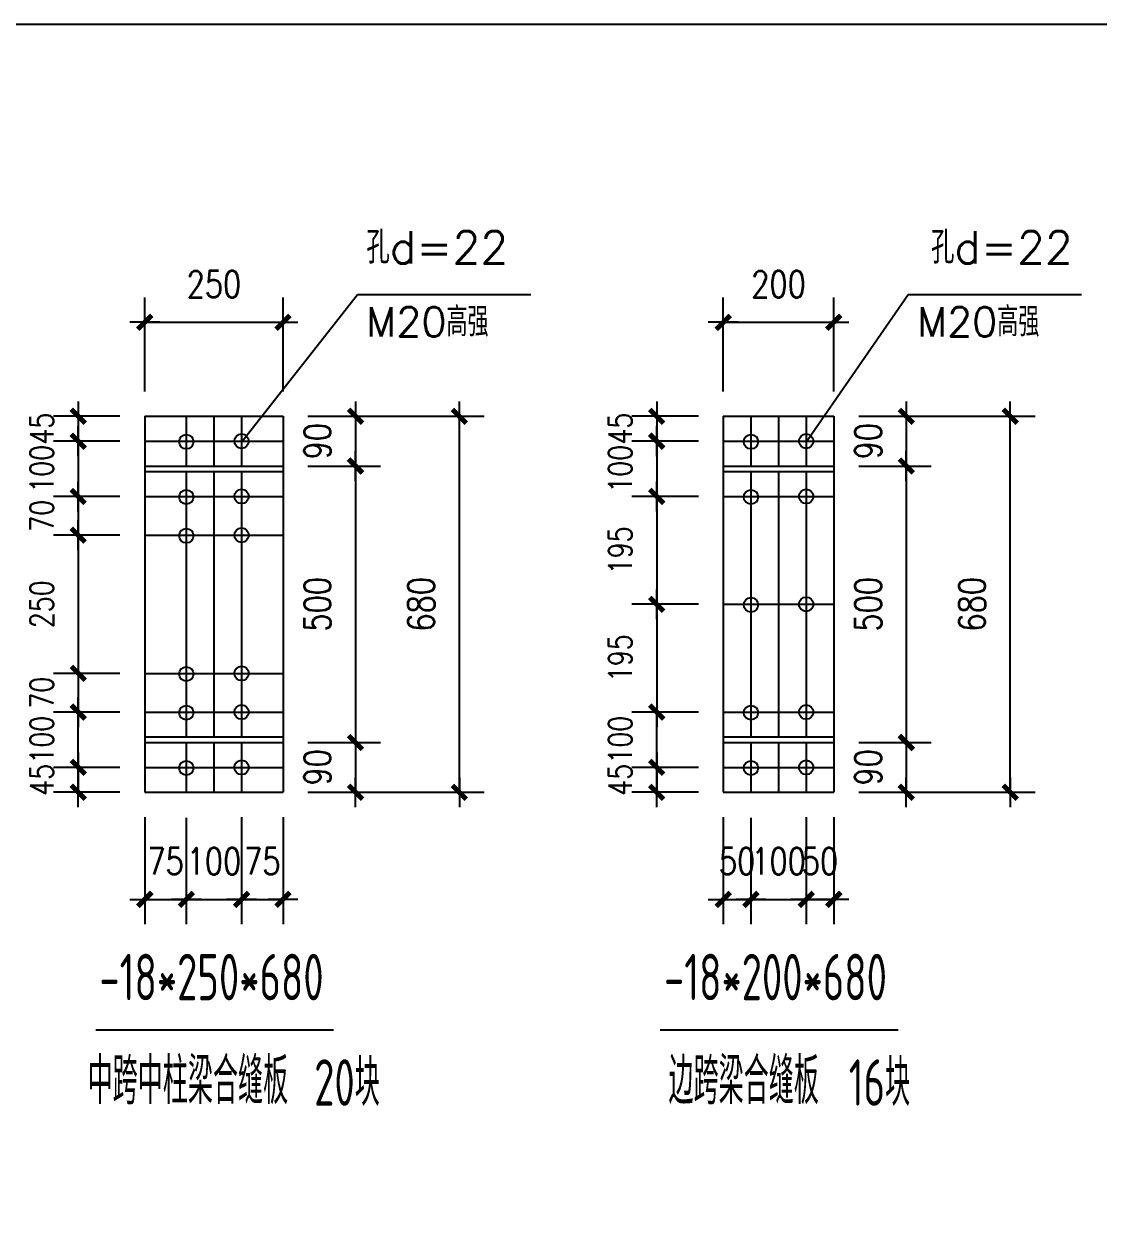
# Model space of a CAD drawing. Header units: millimetres. Extents: x 2451220 to 4527627, y -5186613 to -1639140.
# Drawn here: x 2464680 to 2468568, y -1681099 to -1676748 of the extents above; entities that cross this region are included whole.
import ezdxf

# ---------------------------------------------------------------- set-up
doc = ezdxf.new("R2010")
doc.units = ezdxf.units.MM
doc.header["$LTSCALE"] = 1000
doc.header["$PDMODE"] = 34
doc.linetypes.add('CENTER', pattern=[50.8, 31.75, -6.35, 6.35, -6.35])
doc.layers.add('轴线层', color=1, linetype='CENTER', lineweight=15)
doc.layers.add('钢架', color=7, linetype='Continuous', lineweight=25)
doc.styles.add('DIM_FONT', font='simplex.shx', dxfattribs={"width": 0.8, "bigfont": 'hztxt.shx'})
doc.styles.add('hz', font='gbenor.shx', dxfattribs={"width": 0.75, "height": 100, "bigfont": 'gbcbig.shx'})
doc.styles.get("Standard").update_dxf_attribs({"font": 'txt', "bigfont": 'gbcbig.shx'})
doc.dimstyles.new('WGH(2)', dxfattribs={"dimscale": 1.2, "dimtxt": 100, "dimasz": 0.5, "dimexe": 75, "dimexo": 75, "dimgap": 75, "dimtad": 1, "dimdec": 0, "dimlfac": 0.5, "dimzin": 0, "dimdsep": 46, "dimtxsty": 'DIM_FONT', "dimblk1": '_DIMX', "dimblk2": '_DIMX', "dimsah": 1, "dimcen": 0.09, "dimclrd": 3, "dimclre": 3, "dimclrt": 7, "dimadec": 0, "dimazin": 0, "dimtfac": 1, "dimtdec": 0, "dimtix": 1, "dimtmove": 2, "dimatfit": 3, "dimldrblk": '_DIMX', "dimfxl": 1, "dimtolj": 1, "dimtzin": 0, "dimarcsym": 0})

# ---------------------------------------------------------------- blocks, each defined once
blk = doc.blocks.new('_DIMX')
blk.add_line((-150, 0), (150, 0))
at = {"const_width": 50}
blk.add_lwpolyline([(-70, -70), (70, 70)], dxfattribs=at)
blk = doc.blocks.new('*D1655')
at = {"color": 3, "lineweight": -2}
for p, q in [((2465026.4, -1678166.9), (2464785.6, -1678166.9)), ((2464875.6, -1678166.5), (2464875.6, -1678166.1)), ((2464875.6, -1678166.9), (2464875.6, -1678256.9)), ((2465026.4, -1678256.9), (2464785.6, -1678256.9)), ((2464875.6, -1678257.2), (2464875.6, -1678257.6))]:
    blk.add_line(p, q, dxfattribs=at)
at = {"layer": 'Defpoints', "color": 0}
for p in [(2465116.4, -1678166.9), (2464875.6, -1678256.9), (2465116.4, -1678256.9)]:
    blk.add_point(p, dxfattribs=at)
at = {"color": 3, "lineweight": -2, "xscale": 0.36, "yscale": 0.36, "zscale": 0.36}
for p, rotation in [((2464875.6, -1678166.9), 270), ((2464875.6, -1678256.9), 90)]:
    blk.add_blockref('_DIMX', p, dxfattribs=dict(at, rotation=rotation))
at = {"color": 7, "insert": (2464743.6, -1678211.9), "char_height": 84, "attachment_point": 5, "rotation": 90, "style": 'DIM_FONT'}
blk.add_mtext('\\A1;45', dxfattribs=at)
blk = doc.blocks.new('*D1656')
at = {"color": 3, "lineweight": -2}
for p, q in [((2464936.4, -1678256.9), (2464785.6, -1678256.9)), ((2464875.6, -1678256.5), (2464875.6, -1678256.1)), ((2464875.6, -1678256.9), (2464875.6, -1678456.9)), ((2465026.4, -1678456.9), (2464785.6, -1678456.9)), ((2464875.6, -1678457.2), (2464875.6, -1678457.6))]:
    blk.add_line(p, q, dxfattribs=at)
at = {"layer": 'Defpoints', "color": 0}
for p in [(2465026.4, -1678256.9), (2464875.6, -1678456.9), (2465116.4, -1678456.9)]:
    blk.add_point(p, dxfattribs=at)
at = {"color": 3, "lineweight": -2, "xscale": 0.36, "yscale": 0.36, "zscale": 0.36}
for p, rotation in [((2464875.6, -1678256.9), 270), ((2464875.6, -1678456.9), 90)]:
    blk.add_blockref('_DIMX', p, dxfattribs=dict(at, rotation=rotation))
at = {"color": 7, "insert": (2464743.6, -1678356.9), "char_height": 84, "attachment_point": 5, "rotation": 90, "style": 'DIM_FONT'}
blk.add_mtext('\\A1;100', dxfattribs=at)
blk = doc.blocks.new('*D1657')
at = {"color": 3, "lineweight": -2}
for p, q in [((2465026.4, -1678456.9), (2464785.6, -1678456.9)), ((2464875.6, -1678456.5), (2464875.6, -1678456.1)), ((2464875.6, -1678456.9), (2464875.6, -1678596.9)), ((2465026.4, -1678596.9), (2464785.6, -1678596.9)), ((2464875.6, -1678597.2), (2464875.6, -1678597.6))]:
    blk.add_line(p, q, dxfattribs=at)
at = {"layer": 'Defpoints', "color": 0}
for p in [(2465116.4, -1678456.9), (2464875.6, -1678596.9), (2465116.4, -1678596.9)]:
    blk.add_point(p, dxfattribs=at)
at = {"color": 3, "lineweight": -2, "xscale": 0.36, "yscale": 0.36, "zscale": 0.36}
for p, rotation in [((2464875.6, -1678456.9), 270), ((2464875.6, -1678596.9), 90)]:
    blk.add_blockref('_DIMX', p, dxfattribs=dict(at, rotation=rotation))
at = {"color": 7, "insert": (2464743.6, -1678526.9), "char_height": 84, "attachment_point": 5, "rotation": 90, "style": 'DIM_FONT'}
blk.add_mtext('\\A1;70', dxfattribs=at)
blk = doc.blocks.new('*D1658')
at = {"color": 3, "lineweight": -2}
for p, q in [((2465026.4, -1679436.9), (2464785.6, -1679436.9)), ((2464875.6, -1679436.5), (2464875.6, -1679436.1)), ((2464875.6, -1679436.9), (2464875.6, -1679526.9)), ((2465026.4, -1679526.9), (2464785.6, -1679526.9)), ((2464875.6, -1679527.2), (2464875.6, -1679527.6))]:
    blk.add_line(p, q, dxfattribs=at)
at = {"layer": 'Defpoints', "color": 0}
for p in [(2465116.4, -1679436.9), (2464875.6, -1679526.9), (2465116.4, -1679526.9)]:
    blk.add_point(p, dxfattribs=at)
at = {"color": 3, "lineweight": -2, "xscale": 0.36, "yscale": 0.36, "zscale": 0.36}
for p, rotation in [((2464875.6, -1679436.9), 270), ((2464875.6, -1679526.9), 90)]:
    blk.add_blockref('_DIMX', p, dxfattribs=dict(at, rotation=rotation))
at = {"color": 7, "insert": (2464743.6, -1679481.9), "char_height": 84, "attachment_point": 5, "rotation": 90, "style": 'DIM_FONT'}
blk.add_mtext('\\A1;45', dxfattribs=at)
blk = doc.blocks.new('*D1659')
at = {"color": 3, "lineweight": -2}
for p, q in [((2465116.4, -1678076.9), (2465116.4, -1677737)), ((2465616.4, -1678076.9), (2465616.4, -1677737)), ((2465116.8, -1677827), (2465616, -1677827))]:
    blk.add_line(p, q, dxfattribs=at)
at = {"layer": 'Defpoints', "color": 0}
for p in [(2465616.4, -1677827), (2465116.4, -1678166.9), (2465616.4, -1678166.9)]:
    blk.add_point(p, dxfattribs=at)
at = {"color": 3, "lineweight": -2, "xscale": 0.36, "yscale": 0.36, "zscale": 0.36, "rotation": 180}
blk.add_blockref('_DIMX', (2465116.4, -1677827), dxfattribs=at)
at = {"color": 3, "lineweight": -2, "xscale": 0.36, "yscale": 0.36, "zscale": 0.36}
blk.add_blockref('_DIMX', (2465616.4, -1677827), dxfattribs=at)
at = {"color": 7, "insert": (2465366.4, -1677689), "char_height": 96, "attachment_point": 5, "style": 'DIM_FONT'}
blk.add_mtext('\\A1;250', dxfattribs=at)
blk = doc.blocks.new('*D358')
at = {"color": 3, "lineweight": -2}
for p, q in [((2465706.4, -1678166.9), (2465968.8, -1678166.9)), ((2465878.8, -1678166.5), (2465878.8, -1678166.1)), ((2465878.8, -1678166.9), (2465878.8, -1678346.9)), ((2465706.4, -1678346.9), (2465968.8, -1678346.9)), ((2465878.8, -1678347.2), (2465878.8, -1678347.6))]:
    blk.add_line(p, q, dxfattribs=at)
at = {"layer": 'Defpoints', "color": 0}
for p in [(2465616.4, -1678166.9), (2465616.4, -1678346.9), (2465878.8, -1678346.9)]:
    blk.add_point(p, dxfattribs=at)
at = {"color": 3, "lineweight": -2, "xscale": 0.36, "yscale": 0.36, "zscale": 0.36}
for p, rotation in [((2465878.8, -1678166.9), 270), ((2465878.8, -1678346.9), 90)]:
    blk.add_blockref('_DIMX', p, dxfattribs=dict(at, rotation=rotation))
at = {"color": 7, "insert": (2465740.8, -1678256.9), "char_height": 96, "attachment_point": 5, "rotation": 90, "style": 'DIM_FONT'}
blk.add_mtext('\\A1;90', dxfattribs=at)
blk = doc.blocks.new('*D1660')
at = {"color": 3, "lineweight": -2}
for p, q in [((2465706.4, -1678346.9), (2465968.8, -1678346.9)), ((2465878.8, -1678347.2), (2465878.8, -1679346.5)), ((2465706.4, -1679346.9), (2465968.8, -1679346.9))]:
    blk.add_line(p, q, dxfattribs=at)
at = {"layer": 'Defpoints', "color": 0}
for p in [(2465616.4, -1678346.9), (2465616.4, -1679346.9), (2465878.8, -1679346.9)]:
    blk.add_point(p, dxfattribs=at)
at = {"color": 3, "lineweight": -2, "xscale": 0.36, "yscale": 0.36, "zscale": 0.36}
for p, rotation in [((2465878.8, -1678346.9), 90), ((2465878.8, -1679346.9), 270)]:
    blk.add_blockref('_DIMX', p, dxfattribs=dict(at, rotation=rotation))
at = {"color": 7, "insert": (2465740.8, -1678846.9), "char_height": 96, "attachment_point": 5, "rotation": 90, "style": 'DIM_FONT'}
blk.add_mtext('\\A1;500', dxfattribs=at)
blk = doc.blocks.new('*D1661')
at = {"color": 3, "lineweight": -2}
for p, q in [((2465706.4, -1679346.9), (2465968.8, -1679346.9)), ((2465878.8, -1679346.5), (2465878.8, -1679346.1)), ((2465878.8, -1679346.9), (2465878.8, -1679526.9)), ((2465706.4, -1679526.9), (2465968.8, -1679526.9)), ((2465878.8, -1679527.2), (2465878.8, -1679527.6))]:
    blk.add_line(p, q, dxfattribs=at)
at = {"layer": 'Defpoints', "color": 0}
for p in [(2465616.4, -1679346.9), (2465616.4, -1679526.9), (2465878.8, -1679526.9)]:
    blk.add_point(p, dxfattribs=at)
at = {"color": 3, "lineweight": -2, "xscale": 0.36, "yscale": 0.36, "zscale": 0.36}
for p, rotation in [((2465878.8, -1679346.9), 270), ((2465878.8, -1679526.9), 90)]:
    blk.add_blockref('_DIMX', p, dxfattribs=dict(at, rotation=rotation))
at = {"color": 7, "insert": (2465740.8, -1679436.9), "char_height": 96, "attachment_point": 5, "rotation": 90, "style": 'DIM_FONT'}
blk.add_mtext('\\A1;90', dxfattribs=at)
blk = doc.blocks.new('*D1662')
at = {"color": 3, "lineweight": -2}
for p, q in [((2465706.4, -1678166.9), (2466344.4, -1678166.9)), ((2466254.4, -1679526.5), (2466254.4, -1678167.2)), ((2465706.4, -1679526.9), (2466344.4, -1679526.9))]:
    blk.add_line(p, q, dxfattribs=at)
at = {"layer": 'Defpoints', "color": 0}
for p in [(2465616.4, -1678166.9), (2466254.4, -1678166.9), (2465616.4, -1679526.9)]:
    blk.add_point(p, dxfattribs=at)
at = {"color": 3, "lineweight": -2, "xscale": 0.36, "yscale": 0.36, "zscale": 0.36}
for p, rotation in [((2466254.4, -1678166.9), 90), ((2466254.4, -1679526.9), 270)]:
    blk.add_blockref('_DIMX', p, dxfattribs=dict(at, rotation=rotation))
at = {"color": 7, "insert": (2466116.4, -1678846.9), "char_height": 96, "attachment_point": 5, "rotation": 90, "style": 'DIM_FONT'}
blk.add_mtext('\\A1;680', dxfattribs=at)
blk = doc.blocks.new('*D359')
at = {"color": 3, "lineweight": -2}
for p, q in [((2465116.4, -1679616.9), (2465116.4, -1680004.3)), ((2465266.6, -1679619), (2465266.6, -1680004.3)), ((2465116, -1679914.3), (2465115.7, -1679914.3)), ((2465116.4, -1679914.3), (2465266.6, -1679914.3)), ((2465267, -1679914.3), (2465267.4, -1679914.3))]:
    blk.add_line(p, q, dxfattribs=at)
at = {"layer": 'Defpoints', "color": 0}
for p in [(2465116.4, -1679526.9), (2465266.6, -1679529), (2465266.6, -1679914.3)]:
    blk.add_point(p, dxfattribs=at)
at = {"color": 3, "lineweight": -2, "xscale": 0.36, "yscale": 0.36, "zscale": 0.36}
blk.add_blockref('_DIMX', (2465116.4, -1679914.3), dxfattribs=at)
at = {"color": 3, "lineweight": -2, "xscale": 0.36, "yscale": 0.36, "zscale": 0.36, "rotation": 180}
blk.add_blockref('_DIMX', (2465266.6, -1679914.3), dxfattribs=at)
at = {"color": 7, "insert": (2465191.5, -1679776.3), "char_height": 96, "attachment_point": 5, "style": 'DIM_FONT'}
blk.add_mtext('\\A1;75', dxfattribs=at)
blk = doc.blocks.new('*D1663')
at = {"color": 3, "lineweight": -2}
for p, q in [((2465266.6, -1679619), (2465266.6, -1680004.3)), ((2465466.4, -1679616.9), (2465466.4, -1680004.3)), ((2465266.3, -1679914.3), (2465265.9, -1679914.3)), ((2465266.6, -1679914.3), (2465466.4, -1679914.3)), ((2465466.8, -1679914.3), (2465467.1, -1679914.3))]:
    blk.add_line(p, q, dxfattribs=at)
at = {"layer": 'Defpoints', "color": 0}
for p in [(2465266.6, -1679529), (2465466.4, -1679526.9), (2465466.4, -1679914.3)]:
    blk.add_point(p, dxfattribs=at)
at = {"color": 3, "lineweight": -2, "xscale": 0.36, "yscale": 0.36, "zscale": 0.36}
blk.add_blockref('_DIMX', (2465266.6, -1679914.3), dxfattribs=at)
at = {"color": 3, "lineweight": -2, "xscale": 0.36, "yscale": 0.36, "zscale": 0.36, "rotation": 180}
blk.add_blockref('_DIMX', (2465466.4, -1679914.3), dxfattribs=at)
at = {"color": 7, "insert": (2465366.5, -1679776.3), "char_height": 96, "attachment_point": 5, "style": 'DIM_FONT'}
blk.add_mtext('\\A1;100', dxfattribs=at)
blk = doc.blocks.new('*D1664')
at = {"color": 3, "lineweight": -2}
for p, q in [((2465466.4, -1679616.9), (2465466.4, -1680004.3)), ((2465616.4, -1679616.9), (2465616.4, -1680004.3)), ((2465466, -1679914.3), (2465465.7, -1679914.3)), ((2465466.4, -1679914.3), (2465616.4, -1679914.3)), ((2465616.8, -1679914.3), (2465617.1, -1679914.3))]:
    blk.add_line(p, q, dxfattribs=at)
at = {"layer": 'Defpoints', "color": 0}
for p in [(2465466.4, -1679526.9), (2465616.4, -1679526.9), (2465616.4, -1679914.3)]:
    blk.add_point(p, dxfattribs=at)
at = {"color": 3, "lineweight": -2, "xscale": 0.36, "yscale": 0.36, "zscale": 0.36}
blk.add_blockref('_DIMX', (2465466.4, -1679914.3), dxfattribs=at)
at = {"color": 3, "lineweight": -2, "xscale": 0.36, "yscale": 0.36, "zscale": 0.36, "rotation": 180}
blk.add_blockref('_DIMX', (2465616.4, -1679914.3), dxfattribs=at)
at = {"color": 7, "insert": (2465541.4, -1679776.3), "char_height": 96, "attachment_point": 5, "style": 'DIM_FONT'}
blk.add_mtext('\\A1;75', dxfattribs=at)
blk = doc.blocks.new('*D1665')
at = {"color": 3, "lineweight": -2}
for p, q in [((2465026.4, -1679236.9), (2464785.6, -1679236.9)), ((2464875.6, -1679236.5), (2464875.6, -1679236.1)), ((2464875.6, -1679436.9), (2464875.6, -1679236.9)), ((2464936.4, -1679436.9), (2464785.6, -1679436.9)), ((2464875.6, -1679437.2), (2464875.6, -1679437.6))]:
    blk.add_line(p, q, dxfattribs=at)
at = {"layer": 'Defpoints', "color": 0}
for p in [(2464875.6, -1679236.9), (2465116.4, -1679236.9), (2465026.4, -1679436.9)]:
    blk.add_point(p, dxfattribs=at)
at = {"color": 3, "lineweight": -2, "xscale": 0.36, "yscale": 0.36, "zscale": 0.36}
for p, rotation in [((2464875.6, -1679236.9), 270), ((2464875.6, -1679436.9), 90)]:
    blk.add_blockref('_DIMX', p, dxfattribs=dict(at, rotation=rotation))
at = {"color": 7, "insert": (2464743.6, -1679336.9), "char_height": 84, "attachment_point": 5, "rotation": 90, "style": 'DIM_FONT'}
blk.add_mtext('\\A1;100', dxfattribs=at)
blk = doc.blocks.new('*D360')
at = {"color": 3, "lineweight": -2}
for p, q in [((2465026.4, -1679096.9), (2464785.6, -1679096.9)), ((2464875.6, -1679096.5), (2464875.6, -1679096.1)), ((2464875.6, -1679096.9), (2464875.6, -1679236.9)), ((2465026.4, -1679236.9), (2464785.6, -1679236.9)), ((2464875.6, -1679237.2), (2464875.6, -1679237.6))]:
    blk.add_line(p, q, dxfattribs=at)
at = {"layer": 'Defpoints', "color": 0}
for p in [(2465116.4, -1679096.9), (2464875.6, -1679236.9), (2465116.4, -1679236.9)]:
    blk.add_point(p, dxfattribs=at)
at = {"color": 3, "lineweight": -2, "xscale": 0.36, "yscale": 0.36, "zscale": 0.36}
for p, rotation in [((2464875.6, -1679096.9), 270), ((2464875.6, -1679236.9), 90)]:
    blk.add_blockref('_DIMX', p, dxfattribs=dict(at, rotation=rotation))
at = {"color": 7, "insert": (2464743.6, -1679166.9), "char_height": 84, "attachment_point": 5, "rotation": 90, "style": 'DIM_FONT'}
blk.add_mtext('\\A1;70', dxfattribs=at)
blk = doc.blocks.new('*D361')
at = {"color": 3, "lineweight": -2}
for p, q in [((2465026.4, -1678596.9), (2464785.6, -1678596.9)), ((2464875.6, -1678597.2), (2464875.6, -1679096.5)), ((2465026.4, -1679096.9), (2464785.6, -1679096.9))]:
    blk.add_line(p, q, dxfattribs=at)
at = {"layer": 'Defpoints', "color": 0}
for p in [(2465116.4, -1678596.9), (2464875.6, -1679096.9), (2465116.4, -1679096.9)]:
    blk.add_point(p, dxfattribs=at)
at = {"color": 3, "lineweight": -2, "xscale": 0.36, "yscale": 0.36, "zscale": 0.36}
for p, rotation in [((2464875.6, -1678596.9), 90), ((2464875.6, -1679096.9), 270)]:
    blk.add_blockref('_DIMX', p, dxfattribs=dict(at, rotation=rotation))
at = {"color": 7, "insert": (2464743.6, -1678846.9), "char_height": 84, "attachment_point": 5, "rotation": 90, "style": 'DIM_FONT'}
blk.add_mtext('\\A1;250', dxfattribs=at)
blk = doc.blocks.new('*D1666')
at = {"color": 3, "lineweight": -2}
for p, q in [((2467119, -1678166.9), (2466878.2, -1678166.9)), ((2466968.2, -1678166.5), (2466968.2, -1678166.1)), ((2466968.2, -1678166.9), (2466968.2, -1678256.9)), ((2467119, -1678256.9), (2466878.2, -1678256.9)), ((2466968.2, -1678257.2), (2466968.2, -1678257.6))]:
    blk.add_line(p, q, dxfattribs=at)
at = {"layer": 'Defpoints', "color": 0}
for p in [(2467209, -1678166.9), (2466968.2, -1678256.9), (2467209, -1678256.9)]:
    blk.add_point(p, dxfattribs=at)
at = {"color": 3, "lineweight": -2, "xscale": 0.36, "yscale": 0.36, "zscale": 0.36}
for p, rotation in [((2466968.2, -1678166.9), 270), ((2466968.2, -1678256.9), 90)]:
    blk.add_blockref('_DIMX', p, dxfattribs=dict(at, rotation=rotation))
at = {"color": 7, "insert": (2466836.2, -1678211.9), "char_height": 84, "attachment_point": 5, "rotation": 90, "style": 'DIM_FONT'}
blk.add_mtext('\\A1;45', dxfattribs=at)
blk = doc.blocks.new('*D1667')
at = {"color": 3, "lineweight": -2}
for p, q in [((2467029, -1678256.9), (2466878.2, -1678256.9)), ((2466968.2, -1678256.5), (2466968.2, -1678256.1)), ((2466968.2, -1678256.9), (2466968.2, -1678456.9)), ((2467119, -1678456.9), (2466878.2, -1678456.9)), ((2466968.2, -1678457.2), (2466968.2, -1678457.6))]:
    blk.add_line(p, q, dxfattribs=at)
at = {"layer": 'Defpoints', "color": 0}
for p in [(2467119, -1678256.9), (2466968.2, -1678456.9), (2467209, -1678456.9)]:
    blk.add_point(p, dxfattribs=at)
at = {"color": 3, "lineweight": -2, "xscale": 0.36, "yscale": 0.36, "zscale": 0.36}
for p, rotation in [((2466968.2, -1678256.9), 270), ((2466968.2, -1678456.9), 90)]:
    blk.add_blockref('_DIMX', p, dxfattribs=dict(at, rotation=rotation))
at = {"color": 7, "insert": (2466836.2, -1678356.9), "char_height": 84, "attachment_point": 5, "rotation": 90, "style": 'DIM_FONT'}
blk.add_mtext('\\A1;100', dxfattribs=at)
blk = doc.blocks.new('*D1668')
at = {"color": 3, "lineweight": -2}
for p, q in [((2467119, -1678456.9), (2466878.2, -1678456.9)), ((2466968.2, -1678457.2), (2466968.2, -1678846.5)), ((2467119, -1678846.9), (2466878.2, -1678846.9))]:
    blk.add_line(p, q, dxfattribs=at)
at = {"layer": 'Defpoints', "color": 0}
for p in [(2467209, -1678456.9), (2466968.2, -1678846.9), (2467209, -1678846.9)]:
    blk.add_point(p, dxfattribs=at)
at = {"color": 3, "lineweight": -2, "xscale": 0.36, "yscale": 0.36, "zscale": 0.36}
for p, rotation in [((2466968.2, -1678456.9), 90), ((2466968.2, -1678846.9), 270)]:
    blk.add_blockref('_DIMX', p, dxfattribs=dict(at, rotation=rotation))
at = {"color": 7, "insert": (2466836.2, -1678651.9), "char_height": 84, "attachment_point": 5, "rotation": 90, "style": 'DIM_FONT'}
blk.add_mtext('\\A1;195', dxfattribs=at)
blk = doc.blocks.new('*D1669')
at = {"color": 3, "lineweight": -2}
for p, q in [((2467119, -1679436.9), (2466878.2, -1679436.9)), ((2466968.2, -1679436.5), (2466968.2, -1679436.1)), ((2466968.2, -1679436.9), (2466968.2, -1679526.9)), ((2467119, -1679526.9), (2466878.2, -1679526.9)), ((2466968.2, -1679527.2), (2466968.2, -1679527.6))]:
    blk.add_line(p, q, dxfattribs=at)
at = {"layer": 'Defpoints', "color": 0}
for p in [(2467209, -1679436.9), (2466968.2, -1679526.9), (2467209, -1679526.9)]:
    blk.add_point(p, dxfattribs=at)
at = {"color": 3, "lineweight": -2, "xscale": 0.36, "yscale": 0.36, "zscale": 0.36}
for p, rotation in [((2466968.2, -1679436.9), 270), ((2466968.2, -1679526.9), 90)]:
    blk.add_blockref('_DIMX', p, dxfattribs=dict(at, rotation=rotation))
at = {"color": 7, "insert": (2466836.2, -1679481.9), "char_height": 84, "attachment_point": 5, "rotation": 90, "style": 'DIM_FONT'}
blk.add_mtext('\\A1;45', dxfattribs=at)
blk = doc.blocks.new('*D1670')
at = {"color": 3, "lineweight": -2}
for p, q in [((2467209, -1678076.9), (2467209, -1677737)), ((2467609, -1678076.9), (2467609, -1677737)), ((2467209.3, -1677827), (2467608.6, -1677827))]:
    blk.add_line(p, q, dxfattribs=at)
at = {"layer": 'Defpoints', "color": 0}
for p in [(2467609, -1677827), (2467209, -1678166.9), (2467609, -1678166.9)]:
    blk.add_point(p, dxfattribs=at)
at = {"color": 3, "lineweight": -2, "xscale": 0.36, "yscale": 0.36, "zscale": 0.36, "rotation": 180}
blk.add_blockref('_DIMX', (2467209, -1677827), dxfattribs=at)
at = {"color": 3, "lineweight": -2, "xscale": 0.36, "yscale": 0.36, "zscale": 0.36}
blk.add_blockref('_DIMX', (2467609, -1677827), dxfattribs=at)
at = {"color": 7, "insert": (2467409, -1677689), "char_height": 96, "attachment_point": 5, "style": 'DIM_FONT'}
blk.add_mtext('\\A1;200', dxfattribs=at)
blk = doc.blocks.new('*D362')
at = {"color": 3, "lineweight": -2}
for p, q in [((2467699, -1678166.9), (2467961.4, -1678166.9)), ((2467871.4, -1678166.5), (2467871.4, -1678166.1)), ((2467871.4, -1678166.9), (2467871.4, -1678346.9)), ((2467699, -1678346.9), (2467961.4, -1678346.9)), ((2467871.4, -1678347.2), (2467871.4, -1678347.6))]:
    blk.add_line(p, q, dxfattribs=at)
at = {"layer": 'Defpoints', "color": 0}
for p in [(2467609, -1678166.9), (2467609, -1678346.9), (2467871.4, -1678346.9)]:
    blk.add_point(p, dxfattribs=at)
at = {"color": 3, "lineweight": -2, "xscale": 0.36, "yscale": 0.36, "zscale": 0.36}
for p, rotation in [((2467871.4, -1678166.9), 270), ((2467871.4, -1678346.9), 90)]:
    blk.add_blockref('_DIMX', p, dxfattribs=dict(at, rotation=rotation))
at = {"color": 7, "insert": (2467733.4, -1678256.9), "char_height": 96, "attachment_point": 5, "rotation": 90, "style": 'DIM_FONT'}
blk.add_mtext('\\A1;90', dxfattribs=at)
blk = doc.blocks.new('*D1671')
at = {"color": 3, "lineweight": -2}
for p, q in [((2467699, -1678346.9), (2467961.4, -1678346.9)), ((2467871.4, -1678347.2), (2467871.4, -1679346.5)), ((2467699, -1679346.9), (2467961.4, -1679346.9))]:
    blk.add_line(p, q, dxfattribs=at)
at = {"layer": 'Defpoints', "color": 0}
for p in [(2467609, -1678346.9), (2467609, -1679346.9), (2467871.4, -1679346.9)]:
    blk.add_point(p, dxfattribs=at)
at = {"color": 3, "lineweight": -2, "xscale": 0.36, "yscale": 0.36, "zscale": 0.36}
for p, rotation in [((2467871.4, -1678346.9), 90), ((2467871.4, -1679346.9), 270)]:
    blk.add_blockref('_DIMX', p, dxfattribs=dict(at, rotation=rotation))
at = {"color": 7, "insert": (2467733.4, -1678846.9), "char_height": 96, "attachment_point": 5, "rotation": 90, "style": 'DIM_FONT'}
blk.add_mtext('\\A1;500', dxfattribs=at)
blk = doc.blocks.new('*D1672')
at = {"color": 3, "lineweight": -2}
for p, q in [((2467699, -1679346.9), (2467961.4, -1679346.9)), ((2467871.4, -1679346.5), (2467871.4, -1679346.1)), ((2467871.4, -1679346.9), (2467871.4, -1679526.9)), ((2467699, -1679526.9), (2467961.4, -1679526.9)), ((2467871.4, -1679527.2), (2467871.4, -1679527.6))]:
    blk.add_line(p, q, dxfattribs=at)
at = {"layer": 'Defpoints', "color": 0}
for p in [(2467609, -1679346.9), (2467609, -1679526.9), (2467871.4, -1679526.9)]:
    blk.add_point(p, dxfattribs=at)
at = {"color": 3, "lineweight": -2, "xscale": 0.36, "yscale": 0.36, "zscale": 0.36}
for p, rotation in [((2467871.4, -1679346.9), 270), ((2467871.4, -1679526.9), 90)]:
    blk.add_blockref('_DIMX', p, dxfattribs=dict(at, rotation=rotation))
at = {"color": 7, "insert": (2467733.4, -1679436.9), "char_height": 96, "attachment_point": 5, "rotation": 90, "style": 'DIM_FONT'}
blk.add_mtext('\\A1;90', dxfattribs=at)
blk = doc.blocks.new('*D1673')
at = {"color": 3, "lineweight": -2}
for p, q in [((2467699, -1678166.9), (2468337, -1678166.9)), ((2468247, -1679526.5), (2468247, -1678167.2)), ((2467699, -1679526.9), (2468337, -1679526.9))]:
    blk.add_line(p, q, dxfattribs=at)
at = {"layer": 'Defpoints', "color": 0}
for p in [(2467609, -1678166.9), (2468247, -1678166.9), (2467609, -1679526.9)]:
    blk.add_point(p, dxfattribs=at)
at = {"color": 3, "lineweight": -2, "xscale": 0.36, "yscale": 0.36, "zscale": 0.36}
for p, rotation in [((2468247, -1678166.9), 90), ((2468247, -1679526.9), 270)]:
    blk.add_blockref('_DIMX', p, dxfattribs=dict(at, rotation=rotation))
at = {"color": 7, "insert": (2468109, -1678846.9), "char_height": 96, "attachment_point": 5, "rotation": 90, "style": 'DIM_FONT'}
blk.add_mtext('\\A1;680', dxfattribs=at)
blk = doc.blocks.new('*D363')
at = {"color": 3, "lineweight": -2}
for p, q in [((2467209, -1679616.9), (2467209, -1680004.3)), ((2467309.2, -1679619), (2467309.2, -1680004.3)), ((2467208.6, -1679914.3), (2467208.3, -1679914.3)), ((2467209, -1679914.3), (2467309.2, -1679914.3)), ((2467309.6, -1679914.3), (2467309.9, -1679914.3))]:
    blk.add_line(p, q, dxfattribs=at)
at = {"layer": 'Defpoints', "color": 0}
for p in [(2467209, -1679526.9), (2467309.2, -1679529), (2467309.2, -1679914.3)]:
    blk.add_point(p, dxfattribs=at)
at = {"color": 3, "lineweight": -2, "xscale": 0.36, "yscale": 0.36, "zscale": 0.36}
blk.add_blockref('_DIMX', (2467209, -1679914.3), dxfattribs=at)
at = {"color": 3, "lineweight": -2, "xscale": 0.36, "yscale": 0.36, "zscale": 0.36, "rotation": 180}
blk.add_blockref('_DIMX', (2467309.2, -1679914.3), dxfattribs=at)
at = {"color": 7, "insert": (2467259.1, -1679776.3), "char_height": 96, "attachment_point": 5, "style": 'DIM_FONT'}
blk.add_mtext('\\A1;50', dxfattribs=at)
blk = doc.blocks.new('*D1674')
at = {"color": 3, "lineweight": -2}
for p, q in [((2467309.2, -1679619), (2467309.2, -1680004.3)), ((2467509, -1679616.9), (2467509, -1680004.3)), ((2467308.9, -1679914.3), (2467308.5, -1679914.3)), ((2467309.2, -1679914.3), (2467509, -1679914.3)), ((2467509.3, -1679914.3), (2467509.7, -1679914.3))]:
    blk.add_line(p, q, dxfattribs=at)
at = {"layer": 'Defpoints', "color": 0}
for p in [(2467309.2, -1679529), (2467509, -1679526.9), (2467509, -1679914.3)]:
    blk.add_point(p, dxfattribs=at)
at = {"color": 3, "lineweight": -2, "xscale": 0.36, "yscale": 0.36, "zscale": 0.36}
blk.add_blockref('_DIMX', (2467309.2, -1679914.3), dxfattribs=at)
at = {"color": 3, "lineweight": -2, "xscale": 0.36, "yscale": 0.36, "zscale": 0.36, "rotation": 180}
blk.add_blockref('_DIMX', (2467509, -1679914.3), dxfattribs=at)
at = {"color": 7, "insert": (2467409.1, -1679776.3), "char_height": 96, "attachment_point": 5, "style": 'DIM_FONT'}
blk.add_mtext('\\A1;100', dxfattribs=at)
blk = doc.blocks.new('*D1675')
at = {"color": 3, "lineweight": -2}
for p, q in [((2467509, -1679616.9), (2467509, -1680004.3)), ((2467609, -1679616.9), (2467609, -1680004.3)), ((2467508.6, -1679914.3), (2467508.3, -1679914.3)), ((2467509, -1679914.3), (2467609, -1679914.3)), ((2467609.3, -1679914.3), (2467609.7, -1679914.3))]:
    blk.add_line(p, q, dxfattribs=at)
at = {"layer": 'Defpoints', "color": 0}
for p in [(2467509, -1679526.9), (2467609, -1679526.9), (2467609, -1679914.3)]:
    blk.add_point(p, dxfattribs=at)
at = {"color": 3, "lineweight": -2, "xscale": 0.36, "yscale": 0.36, "zscale": 0.36}
blk.add_blockref('_DIMX', (2467509, -1679914.3), dxfattribs=at)
at = {"color": 3, "lineweight": -2, "xscale": 0.36, "yscale": 0.36, "zscale": 0.36, "rotation": 180}
blk.add_blockref('_DIMX', (2467609, -1679914.3), dxfattribs=at)
at = {"color": 7, "insert": (2467559, -1679776.3), "char_height": 96, "attachment_point": 5, "style": 'DIM_FONT'}
blk.add_mtext('\\A1;50', dxfattribs=at)
blk = doc.blocks.new('*D1676')
at = {"color": 3, "lineweight": -2}
for p, q in [((2467119, -1679236.9), (2466878.2, -1679236.9)), ((2466968.2, -1679236.5), (2466968.2, -1679236.1)), ((2466968.2, -1679436.9), (2466968.2, -1679236.9)), ((2467029, -1679436.9), (2466878.2, -1679436.9)), ((2466968.2, -1679437.2), (2466968.2, -1679437.6))]:
    blk.add_line(p, q, dxfattribs=at)
at = {"layer": 'Defpoints', "color": 0}
for p in [(2466968.2, -1679236.9), (2467209, -1679236.9), (2467119, -1679436.9)]:
    blk.add_point(p, dxfattribs=at)
at = {"color": 3, "lineweight": -2, "xscale": 0.36, "yscale": 0.36, "zscale": 0.36}
for p, rotation in [((2466968.2, -1679236.9), 270), ((2466968.2, -1679436.9), 90)]:
    blk.add_blockref('_DIMX', p, dxfattribs=dict(at, rotation=rotation))
at = {"color": 7, "insert": (2466836.2, -1679336.9), "char_height": 84, "attachment_point": 5, "rotation": 90, "style": 'DIM_FONT'}
blk.add_mtext('\\A1;100', dxfattribs=at)
blk = doc.blocks.new('*D364')
at = {"color": 3, "lineweight": -2}
for p, q in [((2467119, -1678846.9), (2466878.2, -1678846.9)), ((2466968.2, -1678847.2), (2466968.2, -1679236.5)), ((2467119, -1679236.9), (2466878.2, -1679236.9))]:
    blk.add_line(p, q, dxfattribs=at)
at = {"layer": 'Defpoints', "color": 0}
for p in [(2467209, -1678846.9), (2466968.2, -1679236.9), (2467209, -1679236.9)]:
    blk.add_point(p, dxfattribs=at)
at = {"color": 3, "lineweight": -2, "xscale": 0.36, "yscale": 0.36, "zscale": 0.36}
for p, rotation in [((2466968.2, -1678846.9), 90), ((2466968.2, -1679236.9), 270)]:
    blk.add_blockref('_DIMX', p, dxfattribs=dict(at, rotation=rotation))
at = {"color": 7, "insert": (2466836.2, -1679041.9), "char_height": 84, "attachment_point": 5, "rotation": 90, "style": 'DIM_FONT'}
blk.add_mtext('\\A1;195', dxfattribs=at)

msp = doc.modelspace()

# ---------------------------------------------------------------- linework, layer by layer
for p, q in [((2465885.7, -1677727.3), (2465465.1, -1678263.3)), ((2466513, -1677727.3), (2465885.7, -1677727.3)), ((2467878.3, -1677727.3), (2467507.6, -1678263.3)), ((2468505.5, -1677727.3), (2467878.3, -1677727.3)), ((2465116.4, -1678166.9), (2465116.4, -1679526.9)), ((2465116.4, -1678166.9), (2465616.4, -1678166.9)), ((2465266.6, -1678169), (2465266.6, -1678349)), ((2465366.4, -1678166.9), (2465366.4, -1678346.9)), ((2465466.4, -1678166.9), (2465466.4, -1678346.9)), ((2465616.4, -1678166.9), (2465616.4, -1679526.9)), ((2467209, -1678166.9), (2467209, -1679526.9)), ((2467209, -1678166.9), (2467609, -1678166.9)), ((2467309.2, -1678169), (2467309.2, -1678349)), ((2467409, -1678166.9), (2467409, -1678346.9)), ((2467509, -1678166.9), (2467509, -1678346.9)), ((2467609, -1678166.9), (2467609, -1679526.9)), ((2465116.4, -1678256.9), (2465616.4, -1678256.9)), ((2467209, -1678256.9), (2467609, -1678256.9)), ((2465116.4, -1678346.9), (2465616.4, -1678346.9)), ((2465116.4, -1678366.9), (2465616.4, -1678366.9)), ((2465266.6, -1678369), (2465266.6, -1679329)), ((2465366.4, -1678366.9), (2465366.4, -1679326.9)), ((2465466.4, -1678366.9), (2465466.4, -1679326.9)), ((2467209, -1678346.9), (2467609, -1678346.9)), ((2467209, -1678366.9), (2467609, -1678366.9)), ((2467309.2, -1678369), (2467309.2, -1679329)), ((2467409, -1678366.9), (2467409, -1679326.9)), ((2467509, -1678366.9), (2467509, -1679326.9)), ((2465116.4, -1678456.9), (2465616.4, -1678456.9)), ((2467209, -1678456.9), (2467609, -1678456.9)), ((2465116.4, -1678596.9), (2465616.4, -1678596.9)), ((2467209, -1678846.9), (2467609, -1678846.9)), ((2465116.4, -1679096.9), (2465616.4, -1679096.9)), ((2465116.4, -1679236.9), (2465616.4, -1679236.9)), ((2467209, -1679236.9), (2467609, -1679236.9)), ((2465116.4, -1679326.9), (2465616.4, -1679326.9)), ((2467209, -1679326.9), (2467609, -1679326.9)), ((2465116.4, -1679346.9), (2465616.4, -1679346.9)), ((2465266.6, -1679349), (2465266.6, -1679529)), ((2465366.4, -1679346.9), (2465366.4, -1679526.9)), ((2465466.4, -1679346.9), (2465466.4, -1679526.9)), ((2467209, -1679346.9), (2467609, -1679346.9)), ((2467309.2, -1679349), (2467309.2, -1679529)), ((2467409, -1679346.9), (2467409, -1679526.9)), ((2467509, -1679346.9), (2467509, -1679526.9)), ((2465116.4, -1679436.9), (2465616.4, -1679436.9)), ((2467209, -1679436.9), (2467609, -1679436.9)), ((2465116.4, -1679526.9), (2465616.4, -1679526.9)), ((2467209, -1679526.9), (2467609, -1679526.9)), ((2464938.9, -1680386.8), (2465799.2, -1680386.8)), ((2466981.4, -1680386.8), (2467841.8, -1680386.8))]:
    msp.add_line(p, q)
msp.add_lwpolyline([(2457524.9, -1676748.2), (2470981.3, -1676748.2), (2470981.3, -1687020.3), (2457524.9, -1687020.3)], close=True)
for centre in [(2465266.6, -1678259), (2465466.4, -1678256.9), (2467309.2, -1678259), (2467509, -1678256.9), (2465266.6, -1678459), (2465466.4, -1678456.9), (2467309.2, -1678459), (2467509, -1678456.9), (2465266.6, -1678599), (2465466.4, -1678596.9), (2467309.2, -1678849), (2467509, -1678846.9), (2465266.6, -1679099), (2465466.4, -1679096.9), (2465266.6, -1679239), (2465466.4, -1679236.9), (2467309.2, -1679239), (2467509, -1679236.9), (2465266.6, -1679439), (2465466.4, -1679436.9), (2467309.2, -1679439), (2467509, -1679436.9)]:
    msp.add_circle(centre, 26)

# ---------------------------------------------------------------- texts
at = {"layer": '轴线层', "color": 0, "linetype": 'ByBlock', "attachment_point": 1}
for s, insert, char_height, own_width in [('孔d=22', (2465918, -1677497), 117.6, 1446.473), ('孔d=22', (2467960.6, -1677497), 117.6, 1446.473), ('M20高强', (2465917.4, -1677772.2), 105.84, 1301.826), ('M20高强', (2467910, -1677772.2), 105.84, 1301.826)]:
    msp.add_mtext_dynamic_manual_height_columns(s, width=1506.743, gutter_width=12.5, heights=[336], dxfattribs=dict(at, insert=insert, char_height=char_height)).dxf.set("width", own_width)
at = {"layer": '钢架', "lineweight": 13, "char_height": 168, "attachment_point": 1, "style": 'hz'}
for s, insert, width in [('-18*250*680', (2464952.3, -1680111.4), 688.503), ('-18*200*680', (2466994.9, -1680111.4), 688.503), ('中跨中柱梁合缝板', (2464909.3, -1680487), 771.512), ('20块', (2465729, -1680492.8), 688.503), ('边跨梁合缝板', (2467010.9, -1680487), 771.512), ('16块', (2467662.9, -1680492.8), 688.503)]:
    msp.add_mtext(s, dxfattribs=dict(at, insert=insert, width=width))

# ---------------------------------------------------------------- dimensions: what is measured, and where the dimension line sits
for base, p1, p2, picture, middle in [((2465616.4, -1677827), (2465116.4, -1678166.9), (2465616.4, -1678166.9), '*D1659', (2465366.4, -1677689)), ((2467609, -1677827), (2467209, -1678166.9), (2467609, -1678166.9), '*D1670', (2467409, -1677689)), ((2465266.6, -1679914.3), (2465116.4, -1679526.9), (2465266.6, -1679529), '*D359', (2465191.5, -1679776.3)), ((2465466.4, -1679914.3), (2465266.6, -1679529), (2465466.4, -1679526.9), '*D1663', (2465366.5, -1679776.3)), ((2465616.4, -1679914.3), (2465466.4, -1679526.9), (2465616.4, -1679526.9), '*D1664', (2465541.4, -1679776.3)), ((2467309.2, -1679914.3), (2467209, -1679526.9), (2467309.2, -1679529), '*D363', (2467259.1, -1679776.3)), ((2467509, -1679914.3), (2467309.2, -1679529), (2467509, -1679526.9), '*D1674', (2467409.1, -1679776.3)), ((2467609, -1679914.3), (2467509, -1679526.9), (2467609, -1679526.9), '*D1675', (2467559, -1679776.3))]:
    dim = msp.add_linear_dim(base=base, p1=p1, p2=p2, dimstyle='WGH(2)', override={"dimtxt": 80, "dimasz": 0.3})
    dim.commit()
    dim.dimension.update_dxf_attribs({"geometry": picture, "text_midpoint": middle})
for base, p1, p2, angle, override, picture, middle in [((2464875.6, -1678256.9), (2465116.4, -1678166.9), (2465116.4, -1678256.9), 90, {"dimtxt": 70, "dimasz": 0.3}, '*D1655', (2464743.6, -1678211.9)), ((2465878.8, -1678346.9), (2465616.4, -1678166.9), (2465616.4, -1678346.9), 90, {"dimtxt": 80, "dimasz": 0.3}, '*D358', (2465740.8, -1678256.9)), ((2466254.4, -1678166.9), (2465616.4, -1679526.9), (2465616.4, -1678166.9), 90, {"dimtxt": 80, "dimasz": 0.3}, '*D1662', (2466116.4, -1678846.9)), ((2466968.2, -1678256.9), (2467209, -1678166.9), (2467209, -1678256.9), 90, {"dimtxt": 70, "dimasz": 0.3}, '*D1666', (2466836.2, -1678211.9)), ((2467871.4, -1678346.9), (2467609, -1678166.9), (2467609, -1678346.9), 90, {"dimtxt": 80, "dimasz": 0.3}, '*D362', (2467733.4, -1678256.9)), ((2468247, -1678166.9), (2467609, -1679526.9), (2467609, -1678166.9), 90, {"dimtxt": 80, "dimasz": 0.3}, '*D1673', (2468109, -1678846.9)), ((2464875.6, -1678456.9), (2465026.4, -1678256.9), (2465116.4, -1678456.9), 90, {"dimtxt": 70, "dimasz": 0.3}, '*D1656', (2464743.6, -1678356.9)), ((2466968.2, -1678456.9), (2467119, -1678256.9), (2467209, -1678456.9), 90, {"dimtxt": 70, "dimasz": 0.3}, '*D1667', (2466836.2, -1678356.9)), ((2465878.8, -1679346.9), (2465616.4, -1678346.9), (2465616.4, -1679346.9), 90, {"dimtxt": 80, "dimasz": 0.3}, '*D1660', (2465740.8, -1678846.9)), ((2467871.4, -1679346.9), (2467609, -1678346.9), (2467609, -1679346.9), 90, {"dimtxt": 80, "dimasz": 0.3}, '*D1671', (2467733.4, -1678846.9)), ((2464875.6, -1678596.9), (2465116.4, -1678456.9), (2465116.4, -1678596.9), 90, {"dimtxt": 70, "dimasz": 0.3}, '*D1657', (2464743.6, -1678526.9)), ((2466968.2, -1678846.9), (2467209, -1678456.9), (2467209, -1678846.9), 90, {"dimtxt": 70, "dimasz": 0.3}, '*D1668', (2466836.2, -1678651.9)), ((2464875.6, -1679096.9), (2465116.4, -1678596.9), (2465116.4, -1679096.9), 90, {"dimtxt": 70, "dimasz": 0.3}, '*D361', (2464743.6, -1678846.9)), ((2466968.2, -1679236.9), (2467209, -1678846.9), (2467209, -1679236.9), 90, {"dimtxt": 70, "dimasz": 0.3}, '*D364', (2466836.2, -1679041.9)), ((2464875.6, -1679236.9), (2465116.4, -1679096.9), (2465116.4, -1679236.9), 90, {"dimtxt": 70, "dimasz": 0.3}, '*D360', (2464743.6, -1679166.9)), ((2464875.6, -1679236.9), (2465026.4, -1679436.9), (2465116.4, -1679236.9), 270, {"dimtxt": 70, "dimasz": 0.3}, '*D1665', (2464743.6, -1679336.9)), ((2466968.2, -1679236.9), (2467119, -1679436.9), (2467209, -1679236.9), 270, {"dimtxt": 70, "dimasz": 0.3}, '*D1676', (2466836.2, -1679336.9)), ((2465878.8, -1679526.9), (2465616.4, -1679346.9), (2465616.4, -1679526.9), 90, {"dimtxt": 80, "dimasz": 0.3}, '*D1661', (2465740.8, -1679436.9)), ((2467871.4, -1679526.9), (2467609, -1679346.9), (2467609, -1679526.9), 90, {"dimtxt": 80, "dimasz": 0.3}, '*D1672', (2467733.4, -1679436.9)), ((2464875.6, -1679526.9), (2465116.4, -1679436.9), (2465116.4, -1679526.9), 90, {"dimtxt": 70, "dimasz": 0.3}, '*D1658', (2464743.6, -1679481.9)), ((2466968.2, -1679526.9), (2467209, -1679436.9), (2467209, -1679526.9), 90, {"dimtxt": 70, "dimasz": 0.3}, '*D1669', (2466836.2, -1679481.9))]:
    dim = msp.add_linear_dim(base=base, p1=p1, p2=p2, angle=angle, dimstyle='WGH(2)', override=override)
    dim.commit()
    dim.dimension.update_dxf_attribs({"geometry": picture, "text_midpoint": middle})

doc.saveas('drawing.dxf')
